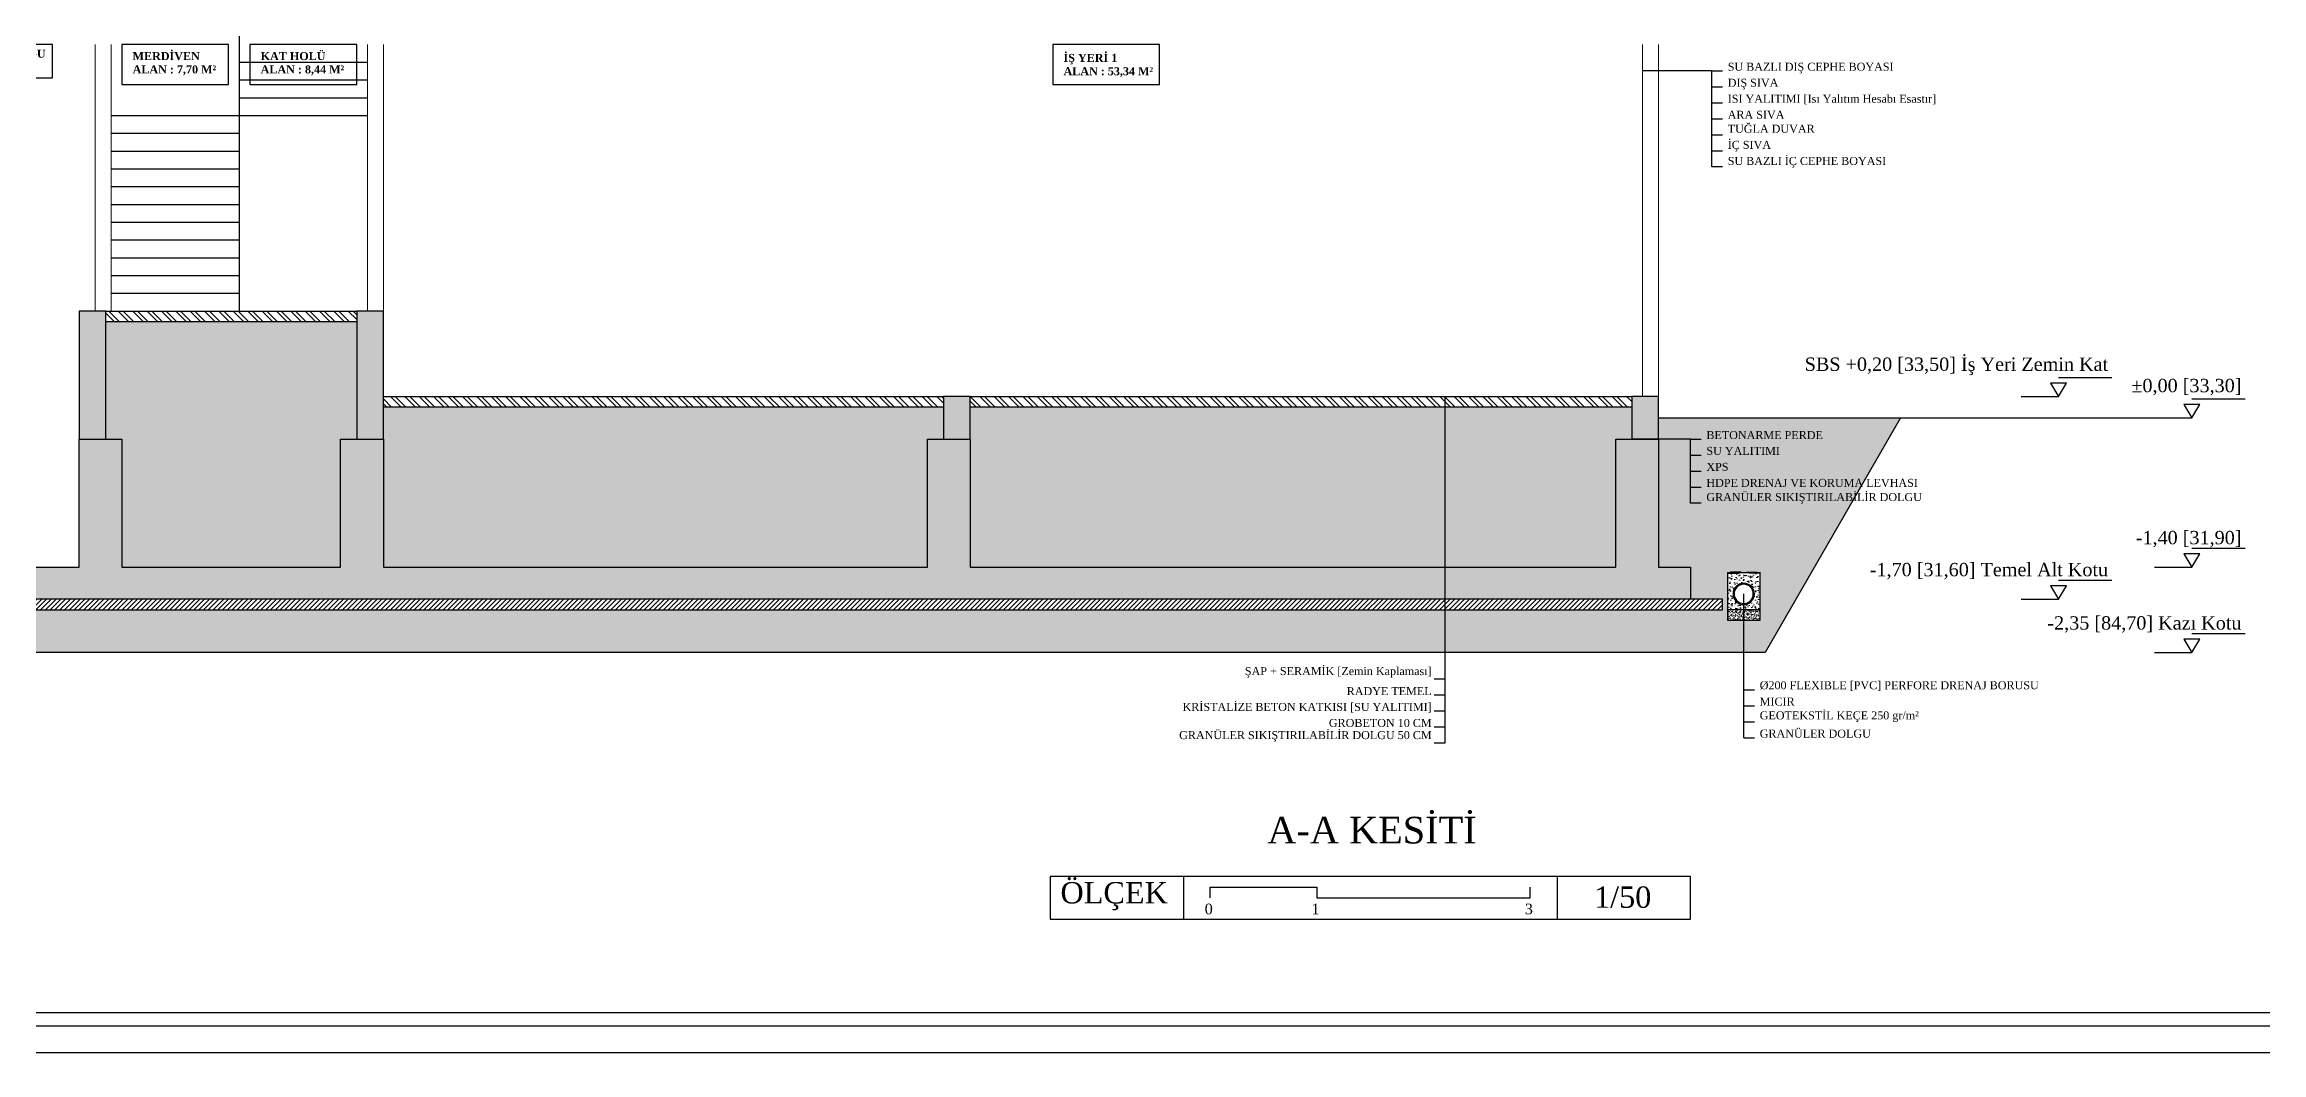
# Model space of a CAD drawing. Header units: centimetres. Extents: x -1107 to 35418, y 13584 to 18329.
# Drawn here: x 20030 to 22108, y 14837 to 15782 of the extents above; entities that cross this region are included whole.
import ezdxf

# ---------------------------------------------------------------- set-up
doc = ezdxf.new("R2010")
doc.units = ezdxf.units.CM
doc.linetypes.add('DASHED', pattern=[0.75, 0.5, -0.25])
for name, color, linetype in [('A-YALITIM PERDE', 6, 'Continuous'), ('hatch', 13, 'Continuous'), ('YLZ-BETON-KESİT', 150, 'Continuous'), ('YLZ-KOLON KİRİŞ KESİT', 240, 'Continuous'), ('YLZ-MERDİVEN', 11, 'Continuous'), ('YLZ-PAFTA', 165, 'Continuous'), ('YLZ-YAZI', 113, 'Continuous')]:
    doc.layers.add(name, color=color, linetype=linetype)
for name, color, linetype, lineweight in [('YLZ-ALAN HESABI', 41, 'Continuous', 35), ('YLZ-DUVAR', 151, 'Continuous', 20), ('YLZ-PARSEL', 53, 'Continuous', 30), ('YLZ-ÖLÇÜ', 251, 'Continuous', 5)]:
    doc.layers.add(name, color=color, linetype=linetype, lineweight=lineweight)
doc.layers.add('YLZ-TARAMA', color=7, linetype='Continuous', lineweight=5, true_color=0x686d6c)
doc.styles.add('ARIAL', font='times.ttf')
pattern_1 = [(315, (0, 20), (4.490128, 4.490128), []), (315, (-7e-16, 15.51), (4.490128, 4.490128), [3.175, -1.5875])]
pattern_2 = [(228.012788, (27.432, 58.1), (-304.80000002, -342.89999998), [5.12582, -507.457255]), (184.969741, (24.003, 54.29), (457.19999982, 38.10000217), [8.79607, -870.810733]), (132.510447, (15.24, 53.528), (381.00000016, -419.09999985), [6.20222, -614.02084]), (267.273689, (0.381, 44.003), (38.10000008, 762), [8.01007, -792.99656]), (292.833654, (0, 36.002), (-190.50000002, 457.2), [7.854505, -777.597116]), (357.273689, (3.048, 28.763), (-762, 38.10000008), [8.01007, -792.99656]), (37.6942405, (11.049, 28.382), (-495.29999998, -381.00000003), [10.592905, -1048.69673]), (72.2553284, (19.431, 34.859), (266.70000007, 838.19999998), [10.00079, -990.07885]), (121.429566, (22.479, 44.384), (-304.80000004, 495.29999997), [8.037195, -795.683185]), (175.236358, (18.288, 51.242), (419.1, -38.10000007), [9.1757, -449.609054]), (222.397438, (9.144, 52.004), (-457.199999985, -419.100000016), [11.86617, -1174.75159]), (138.814075, (38.1, 43.622), (-266.7, 228.6), [4.05007, -400.95849]), (171.469234, (35.052, 46.289), (495.30000001, -76.19999991), [7.70523, -762.819585]), (225, (27.432, 47.432), (-5e-15, -38.1), [5.38814, -48.493397]), (203.19859, (24.765, 52.004), (190.5, 76.2), [2.90162, -287.259336]), (291.80141, (22.098, 50.861), (-38.1, 114.3), [4.103484, -201.071295]), (30.963757, (23.622, 47.051), (114.3, 76.2), [6.664795, -215.49447]), (161.56505, (29.337, 50.48), (76.2, -38.1), [4.81931, -115.66347]), (16.38954, (0, 50.861), (381, 114.3), [6.75132, -668.3824]), (70.346176, (6.477, 52.766), (-152.4, -419.1), [5.663984, -560.733235]), (293.19859, (29.337, 58.1), (-76.2, 190.5), [5.8032, -284.357754]), (343.61046, (31.623, 52.766), (-381, 114.29999997), [6.75132, -668.3824]), (339.443955, (0, 27.239), (-190.5, 76.2), [6.51053, -319.016015]), (294.77514, (6.096, 24.953), (-190.50000023, 419.0999999), [5.45508, -540.0539]), (66.80141, (29.718, 20), (76.2, 190.5), [5.8032, -284.357754]), (17.354025, (32.004, 25.334), (-495.3, -152.40000003), [6.38674, -632.28564]), (69.443955, (11.049, 20), (-76.2, -190.5), [3.255264, -322.27128]), (101.309932, (27.432, 20), (-38.1, 152.4), [1.94272, -192.329924]), (165.963757, (27.051, 21.905), (114.3, -38.1), [7.854506, -149.23582]), (186.009006, (19.431, 23.81), (381, 38.10000002), [7.279005, -720.62047]), (303.69007, (23.622, 43.622), (-38.1, 76.2), [5.49486, -131.876645]), (353.1572266, (26.67, 39.05), (647.7, -76.19999997), [9.59335, -949.740136]), (60.945396, (36.195, 37.907), (-152.4, -266.7), [3.922624, -388.340885]), (90, (38.1, 41.336), (-38.1, 38.1), [2.286, -35.814]), (120.256437, (18.669, 24.953), (152.39999998, -266.7), [5.293004, -524.00911]), (48.012787, (16.002, 29.525), (304.80000003, 342.89999998), [10.251643, -502.33143]), (0, (22.86, 37.145), (38.1, 38.1), [9.906, -28.194]), (325.304846, (32.766, 37.145), (381.00000014, -266.6999998), [6.024143, -596.38975]), (254.054604, (37.719, 33.716), (-38.1, -152.4), [5.547436, -271.82475]), (207.645975, (36.195, 28.382), (-723.90000003, -380.99999995), [9.032176, -894.186966]), (175.426079, (28.194, 24.191), (-495.3, 38.1), [9.55544, -945.987697])]

# ---------------------------------------------------------------- blocks, each defined once
blk = doc.blocks.new('drenaj')
at = {"layer": 'A-YALITIM PERDE', "linetype": 'DASHED', "ltscale": 20}
h = blk.add_hatch(color=4, dxfattribs=at)
h.dxf.hatch_style = 1
h.paths.add_polyline_path([(8745.5, -10345), (8745.5, -10344), (8733, -10344), (8733, -10345)])
h = blk.add_hatch(color=4, dxfattribs=at)
h.dxf.hatch_style = 1
h.paths.add_polyline_path([(8763, -10345), (8763, -10344), (8750.5, -10344), (8750.5, -10345)])
at = {"layer": 'YLZ-TARAMA'}
h = blk.add_hatch(dxfattribs=at)
h.set_pattern_fill('AR-CONC', color=256, scale=0.05)
h.set_pattern_definition([(50, (3183.103, -8458.679), (9.109233, -0.796954), [0.9525, -10.4775]), (355, (3183.103, -8458.679), (-1.762171, 9.552842), [0.762, -8.382029]), (100.45144, (3183.862, -8458.746), (7.347062, 8.755888), [0.8095, -8.904512]), (46.1842, (3183.103, -8456.139), (13.553952, -2.102116), [1.42875, -15.71625]), (96.63556, (3184.233, -8456.315), (11.870207, 12.371306), [1.21425, -13.35678]), (351.18415, (3183.103, -8456.14), (11.870207, 12.371306), [1.142998, -12.572987]), (21, (3184.373, -8456.774), (7.58072, -5.11326), [0.9525, -10.4775]), (326, (3184.373, -8456.774), (3.090101, 9.209398), [0.762, -8.382]), (71.45144, (3185.005, -8457.2005), (10.670821, 4.096138), [0.8095, -8.904497]), (37.5, (3183.1033, -8458.6794), (0.1544302, 4.227752), [0, -8.2804, 0, -8.509, 0, -8.41375]), (7.5, (3183.1033, -8458.6794), (3.340983, 5.0090287), [0, -4.8514, 0, -8.0899, 0, -3.20675]), (327.5, (3180.2712, -8458.6794), (6.7795298, -0.2864372), [0, -3.175, 0, -9.906, 0, -13.1445]), (317.5, (3179.001, -8458.6794), (7.406459, 1.2713246), [0, -4.1275, 0, -6.5786, 0, -9.3345])])
h.paths.add_polyline_path([(8733, -10379.5), (8763, -10379.5), (8763, -10345), (8750.5, -10345), (8745.5, -10344.8), (8745.5, -10345), (8733, -10345)])
h.paths.add_polyline_path([(8758, -10364.5, -1), (8738, -10364.5, -1)], flags=16)
h.paths.add_polyline_path([(8757, -10364.5, -1), (8739, -10364.5, -1)], flags=0)
h = blk.add_hatch(dxfattribs=at)
h.set_pattern_fill('AR-SAND', color=256, scale=0.05, style=0)
h.set_pattern_definition([(37.5, (-11897.7253, 5674.506), (-0.08000156, 2.44706619), [0, -1.9304, 0, -2.159, 0, -2.06375]), (7.5, (-11897.7253, 5674.506), (2.2476164, 3.5841255), [0, -1.0414, 0, -1.7399, 0, -0.66675]), (327.5, (-11899.2874, 5674.506), (3.95496185, 0.00718592), [0, -0.635, 0, -2.286, 0, -2.9845]), (317.5, (-11899.2874, 5674.506), (3.81778226, 1.1146466), [0, -0.3175, 0, -1.4986, 0, -1.7145])])
h.paths.add_polyline_path([(8763, -10379.5), (8733, -10379.5), (8733, -10389.5), (8763, -10389.5)])
at = {"layer": 'A-YALITIM PERDE', "color": 4, "linetype": 'DASHED', "ltscale": 20}
for points in [[(8733, -10345), (8745.5, -10345), (8745.5, -10344), (8733, -10344)], [(8763, -10345), (8750.5, -10345), (8750.5, -10344), (8763, -10344)]]:
    blk.add_lwpolyline(points, close=True, dxfattribs=at)
at = {"layer": 'hatch', "color": 252}
blk.add_line((8733, -10379.5), (8763, -10379.5), dxfattribs=at)
blk.add_lwpolyline([(8733, -10389.5), (8763, -10389.5), (8763, -10344.5), (8733, -10344.5)], close=True, dxfattribs=at)
for radius in [10, 9]:
    blk.add_circle((8748, -10364.5), radius, dxfattribs=at)
blk = doc.blocks.new('A Kesiti Betonarme')
at = {"layer": 'YLZ-TARAMA'}
h = blk.add_hatch(dxfattribs=at)
h.set_pattern_fill('ANSI33', color=256, angle=-90)
h.set_pattern_definition(pattern_1)
h.paths.add_polyline_path([(12402.1, 17167.6), (12402.1, 17127.6), (12427.1, 17127.6), (12427.1, 17167.6)])
h.paths.add_polyline_path([(13167.1, 17167.6), (13142.1, 17167.6), (13142.1, 17127.6), (13167.1, 17127.6)])
h.paths.add_polyline_path([(13302.1, 17247.6), (13277.1, 17247.6), (13277.1, 17007.6), (13302.1, 17007.6)])
h.paths.add_polyline_path([(13517.1, 17247.6), (13492.1, 17247.6), (13492.1, 17127.6), (13517.1, 17127.6)])
h.paths.add_polyline_path([(13777.1, 17247.6), (13752.1, 17247.6), (13752.1, 17127.6), (13777.1, 17127.6)])
h.paths.add_polyline_path([(14327.1, 17167.6), (14302.1, 17167.6), (14302.1, 17127.6), (14327.1, 17127.6)])
h.paths.add_polyline_path([(14972.1, 17167.6), (14947.1, 17167.6), (14947.1, 17127.6), (14972.1, 17127.6)])
h = blk.add_hatch(dxfattribs=at)
h.set_pattern_fill('ANSI32', color=256, angle=-90)
h.set_pattern_definition([(315, (0, 20), (6.735192, 6.735192), []), (315, (-7e-16, 15.51), (6.735192, 6.735192), [])])
h.paths.add_polyline_path([(13142.1, 17167.6), (12427.1, 17167.6), (12427.1, 17157.6), (13142.1, 17157.6)])
h.paths.add_polyline_path([(13277.1, 17167.6), (13167.1, 17167.6), (13167.1, 17157.6), (13277.1, 17157.6)])
h.paths.add_polyline_path([(13752.1, 17247.6), (13517.1, 17247.6), (13517.1, 17237.6), (13752.1, 17237.6)])
h.paths.add_polyline_path([(14302.1, 17167.6), (13777.1, 17167.6), (13777.1, 17157.6), (14302.1, 17157.6)])
h.paths.add_polyline_path([(14947.1, 17167.6), (14327.1, 17167.6), (14327.1, 17157.6), (14947.1, 17157.6)])
h = blk.add_hatch(dxfattribs=at)
h.set_pattern_fill('GRAVEL', color=256, scale=1.5)
h.set_pattern_definition(pattern_2)
h.paths.add_polyline_path([(12427.1, 17157.6), (12427.1, 17127.6), (12442.1, 17127.6), (12442.1, 17007.6), (13132.1, 17007.6), (13132.1, 17127.6), (13142.1, 17127.6), (13142.1, 17157.6)])
h.paths.add_polyline_path([(13172.1, 17007.6), (13277.1, 17007.6), (13277.1, 17157.6), (13167.1, 17157.6), (13167.1, 17127.6), (13172.1, 17127.6)])
h.paths.add_polyline_path([(13737.1, 17127.6), (13752.1, 17127.6), (13752.1, 17237.6), (13517.1, 17237.6), (13517.1, 17127.6), (13532.1, 17127.6), (13532.1, 17007.6), (13737.1, 17007.6)])
h.paths.add_polyline_path([(13777.1, 17157.6), (13777.1, 17127.6), (13777.1, 17007.6), (14287.1, 17007.6), (14287.1, 17127.6), (14302.1, 17127.6), (14302.1, 17157.6)])
h.paths.add_polyline_path([(14327.1, 17157.6), (14327.1, 17127.6), (14327.1, 17007.6), (14932.1, 17007.6), (14932.1, 17127.6), (14947.1, 17127.6), (14947.1, 17157.6)])
h = blk.add_hatch(dxfattribs=at)
h.set_pattern_fill('GRAVEL', color=256, scale=1.5)
h.set_pattern_definition(pattern_2)
h.paths.add_polyline_path([(14972.1, 17007.6), (15002.1, 17007.6), (15002.1, 16977.6), (15032.1, 16977.6), (15032.1, 16967.6), (12342.1, 16967.6), (12342.1, 16977.6), (12372.1, 16977.6), (12372.1, 17007.6), (12402.1, 17007.6), (12402.1, 17127.6), (12402.1, 17147.6), (12175.1, 17147.6), (12302.1, 16927.6), (15072.1, 16927.6), (15199.1, 17147.6), (14972.1, 17147.6), (14972.1, 17127.6)])
h.paths.add_polyline_path([(15037.1, 17003.1), (15049.6, 17003.1), (15054.6, 17002.9), (15054.6, 17003.1), (15067.1, 17003.1), (15067.1, 16957.6), (15037.1, 16957.6), (15037.1, 17002.6)], flags=16)
h.paths.add_polyline_path([(15043.1, 16982.6, -1), (15061.1, 16982.6, -1)], flags=0)
h.paths.add_polyline_path([(12337.1, 17003.1), (12337.1, 16957.6), (12307.1, 16957.6), (12307.1, 17002.6), (12307.1, 17003.1), (12319.6, 17003.1), (12324.6, 17002.9), (12324.6, 17003.1)], flags=16)
h.paths.add_polyline_path([(12331.1, 16982.6, -1), (12313.1, 16982.6, -1)], flags=0)
h = blk.add_hatch(dxfattribs=at)
h.set_pattern_fill('ANSI33', color=256, angle=-90)
h.set_pattern_definition(pattern_1)
h.paths.add_polyline_path([(12442.1, 17127.6), (12402.1, 17127.6), (12402.1, 17007.6), (12372.1, 17007.6), (12372.1, 16977.6), (15002.1, 16977.6), (15002.1, 17007.6), (14972.1, 17007.6), (14972.1, 17127.6), (14947.1, 17127.6), (14932.1, 17127.6), (14932.1, 17007.6), (14327.1, 17007.6), (14327.1, 17127.6), (14302.1, 17127.6), (14287.1, 17127.6), (14287.1, 17007.6), (13777.1, 17007.6), (13777.1, 17127.6), (13752.1, 17127.6), (13737.1, 17127.6), (13737.1, 17007.6), (13532.1, 17007.6), (13532.1, 17127.6), (13492.1, 17127.6), (13492.1, 17007.6), (13172.1, 17007.6), (13172.1, 17127.6), (13132.1, 17127.6), (13132.1, 17007.6), (12442.1, 17007.6)])
h = blk.add_hatch(dxfattribs=at)
h.set_pattern_fill('ANSI31', color=256)
h.set_pattern_definition([(45, (15803.0726, 21378.2368), (-2.245064, 2.245064), [])])
h.paths.add_polyline_path([(15032.1, 16977.6), (12342.1, 16977.6), (12342.1, 16967.6), (15032.1, 16967.6)])
at = {"layer": 'YLZ-BETON-KESİT'}
for points in [[(13517.1, 17247.6), (13752.1, 17247.6), (13752.1, 17237.6), (13517.1, 17237.6)], [(13777.1, 17167.6), (14302.1, 17167.6), (14302.1, 17157.6), (13777.1, 17157.6)], [(14327.1, 17167.6), (14947.1, 17167.6), (14947.1, 17157.6), (14327.1, 17157.6)], [(12342.1, 16967.6), (15032.1, 16967.6), (15032.1, 16977.6), (12342.1, 16977.6)]]:
    blk.add_lwpolyline(points, close=True, dxfattribs=at)
at = {"layer": 'YLZ-KOLON KİRİŞ KESİT'}
for points in [[(13492.1, 17127.6), (13517.1, 17127.6), (13517.1, 17247.6), (13492.1, 17247.6)], [(13752.1, 17127.6), (13777.1, 17127.6), (13777.1, 17247.6), (13752.1, 17247.6)], [(14302.1, 17127.6), (14327.1, 17127.6), (14327.1, 17167.6), (14302.1, 17167.6)], [(14947.1, 17127.6), (14972.1, 17127.6), (14972.1, 17167.6), (14947.1, 17167.6)]]:
    blk.add_lwpolyline(points, close=True, dxfattribs=at)
blk.add_lwpolyline([(13172.1, 17007.6), (13492.1, 17007.6), (13492.1, 17127.6), (13532.1, 17127.6), (13532.1, 17007.6), (13737.1, 17007.6), (13737.1, 17127.6), (13777.1, 17127.6), (13777.1, 17007.6), (14287.1, 17007.6), (14287.1, 17127.6), (14327.1, 17127.6), (14327.1, 17007.6), (14932.1, 17007.6), (14932.1, 17127.6), (14972.1, 17127.6), (14972.1, 17007.6), (15002.1, 17007.6), (15002.1, 16977.6), (12372.1, 16977.6)], dxfattribs=at)
at = {"layer": 'YLZ-PARSEL'}
blk.add_line((14972.1, 17147.6), (15472.1, 17147.6), dxfattribs=at)
blk.add_lwpolyline([(15199.1, 17147.6), (15072.1, 16927.6), (12302.1, 16927.6), (12175.1, 17147.6)], dxfattribs=at)
at = {"layer": 'YLZ-DUVAR', "xscale": -1}
blk.add_blockref('drenaj', (23800.1, 27347.1), dxfattribs=at)
blk = doc.blocks.new('Drenaj 1')
at = {"layer": 'YLZ-YAZI'}
for p, q in [((13237.6, 2180.7), (13247.6, 2180.7)), ((13237.6, 2150.7), (13247.6, 2150.7)), ((13237.6, 2135.7), (13247.6, 2135.7))]:
    blk.add_line(p, q, dxfattribs=at)
for points in [[(13237.6, 2135.7), (13237.6, 2270.7)], [(13237.6, 2165.7), (13247.6, 2165.7)]]:
    blk.add_lwpolyline(points, dxfattribs=at)
at = {"layer": 'YLZ-YAZI', "char_height": 7.5, "attachment_point": 1, "style": 'ARIAL'}
for s, insert in [('%%C200 FLEXIBLE [PVC] PERFORE DRENAJ BORUSU ', (13252.6, 2188.7)), ('MICIR', (13252.6, 2173.4)), ('GEOTEKSTİL KEÇE 250 gr/m²', (13252.6, 2160.5)), ('GRANÜLER DOLGU', (13252.6, 2143.4))]:
    blk.add_mtext_dynamic_manual_height_columns(s, width=344.303, gutter_width=12.5, heights=[0], dxfattribs=dict(at, insert=insert))
blk = doc.blocks.new('Duvar Açılımı 2')
at = {"layer": 'YLZ-YAZI'}
for p, q in [((497629.8, 4510680.3), (497639.8, 4510680.3)), ((497629.8, 4510665.3), (497639.8, 4510665.3)), ((497629.8, 4510650.3), (497639.8, 4510650.3)), ((497629.8, 4510635.3), (497639.8, 4510635.3)), ((497629.8, 4510620.3), (497639.8, 4510620.3))]:
    blk.add_line(p, q, dxfattribs=at)
for points in [[(497629.8, 4510695.3), (497564.8, 4510695.3)], [(497639.8, 4510605.3), (497629.8, 4510605.3), (497629.8, 4510695.3), (497639.8, 4510695.3)]]:
    blk.add_lwpolyline(points, dxfattribs=at)
at = {"layer": 'YLZ-YAZI', "char_height": 7.5, "attachment_point": 1, "style": 'ARIAL'}
for s, insert in [('SU BAZLI DIŞ CEPHE BOYASI', (497644.8, 4510703)), ('DIŞ SIVA', (497644.8, 4510688)), ('ARA SIVA', (497644.8, 4510658)), ('ISI YALITIMI [Isı Yalıtım Hesabı Esastır]', (497644.8, 4510673)), ('TUĞLA DUVAR', (497644.8, 4510644.9)), ('İÇ SIVA', (497644.8, 4510629.8)), ('SU BAZLI İÇ CEPHE BOYASI', (497644.8, 4510614.7))]:
    blk.add_mtext_dynamic_manual_height_columns(s, width=344.303, gutter_width=12.5, heights=[0], dxfattribs=dict(at, insert=insert))
blk = doc.blocks.new('Temel Yan Kesit Açılımı 2')
at = {"layer": 'YLZ-YAZI'}
for p, q in [((497604.8, 4509695.3), (497614.8, 4509695.3)), ((497604.8, 4509680.3), (497614.8, 4509680.3)), ((497604.8, 4509665.3), (497614.8, 4509665.3))]:
    blk.add_line(p, q, dxfattribs=at)
for points in [[(497604.8, 4509710.3), (497549.8, 4509710.3)], [(497614.8, 4509650.3), (497604.8, 4509650.3), (497604.8, 4509710.3), (497614.8, 4509710.3)]]:
    blk.add_lwpolyline(points, dxfattribs=at)
at = {"layer": 'YLZ-YAZI', "char_height": 7.5, "attachment_point": 1, "style": 'ARIAL'}
for s, insert in [('BETONARME PERDE', (497619.8, 4509717.8)), ('SU YALITIMI', (497619.8, 4509703)), ('XPS', (497619.8, 4509688)), ('HDPE DRENAJ VE KORUMA LEVHASI', (497619.8, 4509673)), ('GRANÜLER SIKIŞTIRILABİLİR DOLGU', (497619.8, 4509659.7))]:
    blk.add_mtext_dynamic_manual_height_columns(s, width=344.303, gutter_width=12.5, heights=[0], dxfattribs=dict(at, insert=insert))
blk = doc.blocks.new('Temel Açılımı 2')
at = {"layer": 'YLZ-YAZI'}
for points in [[(497379.8, 4509690.3), (497379.8, 4509365.3)], [(497379.8, 4509425.3), (497369.8, 4509425.3)], [(497379.8, 4509410.3), (497369.8, 4509410.3)], [(497379.8, 4509395.3), (497369.8, 4509395.3)], [(497379.8, 4509380.3), (497369.8, 4509380.3)], [(497379.8, 4509365.3), (497369.8, 4509365.3)]]:
    blk.add_lwpolyline(points, dxfattribs=at)
at = {"layer": 'YLZ-YAZI', "char_height": 7.5, "attachment_point": 3, "style": 'ARIAL'}
for s, insert in [('ŞAP + SERAMİK [Zemin Kaplaması]', (497367.3, 4509436.6)), ('RADYE TEMEL', (497367.3, 4509417.8)), ('KRİSTALİZE BETON KATKISI [SU YALITIMI]', (497367.3, 4509403)), ('GRANÜLER SIKIŞTIRILABİLİR DOLGU 50 CM', (497367.3, 4509376.6)), ('GROBETON 10 CM', (497367.3, 4509388))]:
    blk.add_mtext_dynamic_manual_height_columns(s, width=344.303, gutter_width=12.5, heights=[0], dxfattribs=dict(at, insert=insert))
blk = doc.blocks.new('A Kesiti Mahal')
at = {"layer": 'YLZ-YAZI'}
blk.add_lwpolyline([(19815.2, 15781.9), (19815.2, 15750.7), (19940.2, 15750.7), (19940.2, 15781.9)], close=True, dxfattribs=at)
for points in [[(20005.2, 15781.9), (20005.2, 15744.4), (20105.2, 15744.4), (20105.2, 15781.9), (20005.2, 15781.9)], [(20125.2, 15781.9), (20125.2, 15744.4), (20225.2, 15744.4), (20225.2, 15781.9), (20125.2, 15781.9)], [(20877.7, 15781.9), (20877.7, 15744.4), (20977.7, 15744.4), (20977.7, 15781.9), (20877.7, 15781.9)]]:
    blk.add_lwpolyline(points, dxfattribs=at)
at = {"layer": 'YLZ-YAZI', "char_height": 7.5, "attachment_point": 1, "style": 'ARIAL'}
for s, width, heights, insert in [('\\pxqc;{\\fTimes New Roman|b1|i0|c162|p18;ASANSÖR} {\\fTimes New Roman|b1|i0|c162|p18;BOŞLUĞU}\\P{\\fTimes New Roman|b1|i0|c162|p18;ALAN : 4,10 M² }', 117.351, [94], (19818.8, 15776.9)), ('{\\fTimes New Roman|b1|i0|c162|p18;MERDİVEN\\PALAN : 7,70 M² }', 148.617, [94.5], (20015.2, 15774.7)), ('{\\fTimes New Roman|b1|i0|c162|p18;KAT HOLÜ\\PALAN : 8,44 M² }', 148.617, [94.5], (20135.2, 15774.7)), ('{\\fTimes New Roman|b1|i0|c162|p18;İŞ YERİ 1\\PALAN : 53,34 M² }', 187.043, [89.9], (20887.7, 15773))]:
    blk.add_mtext_dynamic_manual_height_columns(s, width=width, gutter_width=12.5, heights=heights, dxfattribs=dict(at, insert=insert))
blk = doc.blocks.new('A Kesiti')
at = {"layer": 'YLZ-DUVAR'}
for p, q in [((20077.7, 15781.9), (20077.7, 15531.9)), ((20092.7, 15781.9), (20092.7, 15531.9)), ((20332.7, 15781.9), (20332.7, 15531.9)), ((20347.7, 15781.9), (20347.7, 15531.9)), ((21527.7, 15451.9), (21527.7, 15781.9)), ((21542.7, 15451.9), (21542.7, 15781.9))]:
    blk.add_line(p, q, dxfattribs=at)
at = {"layer": 'YLZ-MERDİVEN'}
for p, q in [((20212.7, 15816.9), (20212.7, 15531.9)), ((20212.7, 15765.3), (20332.7, 15765.3)), ((20212.7, 15748.6), (20332.7, 15748.6)), ((20212.7, 15731.9), (20332.7, 15731.9)), ((20092.7, 15715.3), (20212.7, 15715.3)), ((20212.7, 15715.3), (20332.7, 15715.3)), ((20092.7, 15698.6), (20212.7, 15698.6)), ((20092.7, 15681.9), (20212.7, 15681.9)), ((20092.7, 15665.3), (20212.7, 15665.3)), ((20092.7, 15648.6), (20212.7, 15648.6)), ((20092.7, 15631.9), (20212.7, 15631.9)), ((20092.7, 15615.3), (20212.7, 15615.3)), ((20092.7, 15598.6), (20212.7, 15598.6)), ((20092.7, 15581.9), (20212.7, 15581.9)), ((20092.7, 15565.3), (20212.7, 15565.3)), ((20092.7, 15548.6), (20212.7, 15548.6))]:
    blk.add_line(p, q, dxfattribs=at)
at = {"layer": 'YLZ-PAFTA'}
for p, q in [((21097.7, 15001.9), (21097.7, 14961.9)), ((21447.7, 15001.9), (21447.7, 14961.9))]:
    blk.add_line(p, q, dxfattribs=at)
blk.add_lwpolyline([(20972.7, 15001.9), (20972.7, 14961.9), (21572.7, 14961.9), (21572.7, 15001.9)], close=True, dxfattribs=at)
blk.add_lwpolyline([(21122.7, 14981.9), (21122.7, 14991.9), (21222.7, 14991.9), (21222.7, 14981.9), (21422.7, 14981.9), (21422.7, 14991.9)], dxfattribs=at)
blk.add_blockref('A Kesiti Betonarme', (6570.6, -1715.7))
at = {"layer": 'YLZ-ALAN HESABI'}
blk.add_blockref('A Kesiti Mahal', (97.5, 0), dxfattribs=at)
at = {"layer": 'YLZ-DUVAR'}
blk.add_blockref('Drenaj 1', (8385.1, 12996.3), dxfattribs=at)
at = {"layer": 'YLZ-ÖLÇÜ'}
for name, p in [('Duvar Açılımı 2', (-476037.1, -4494938.3)), ('Temel Açılımı 2', (-476037.1, -4494238.3)), ('Temel Yan Kesit Açılımı 2', (-476032.1, -4494298.3))]:
    blk.add_blockref(name, p, dxfattribs=at)
at = {"layer": 'YLZ-YAZI', "style": 'ARIAL'}
for s, insert, char_height, attachment_point in [('\\pxqc,t7;A-A KESİTİ', (21076.3, 15058), 25, 1), ('ÖLÇEK', (21083, 14996.8), 20, 3), ('1/50', (21536.1, 14992.7), 20, 3), ('0', (21125.1, 14976.6), 10, 3), ('1', (21225.1, 14976.6), 10, 3), ('3', (21425.1, 14976.6), 10, 3)]:
    blk.add_mtext_dynamic_manual_height_columns(s, width=395.962, gutter_width=12.5, heights=[0], dxfattribs=dict(at, insert=insert, char_height=char_height, attachment_point=attachment_point))
blk = doc.blocks.new('Kot 1')
at = {"layer": 'YLZ-YAZI'}
for p, q in [((504604.5, 4509545.9), (504554.5, 4509545.9)), ((504729.5, 4509525.9), (504679.5, 4509525.9)), ((504729.5, 4509385.9), (504679.5, 4509385.9)), ((504604.5, 4509355.9), (504554.5, 4509355.9)), ((504729.5, 4509305.9), (504679.5, 4509305.9))]:
    blk.add_line(p, q, dxfattribs=at)
for points in [[(504519.5, 4509528.4), (504554.5, 4509528.4), (504562, 4509540.9), (504547, 4509540.9), (504554.5, 4509528.4)], [(504644.5, 4509508.4), (504679.5, 4509508.4), (504687, 4509520.9), (504672, 4509520.9), (504679.5, 4509508.4)], [(504644.5, 4509368.4), (504679.5, 4509368.4), (504687, 4509380.9), (504672, 4509380.9), (504679.5, 4509368.4)], [(504519.5, 4509338.4), (504554.5, 4509338.4), (504562, 4509350.9), (504547, 4509350.9), (504554.5, 4509338.4)], [(504644.5, 4509288.4), (504679.5, 4509288.4), (504687, 4509300.9), (504672, 4509300.9), (504679.5, 4509288.4)]]:
    blk.add_lwpolyline(points, dxfattribs=at)
at = {"layer": 'YLZ-YAZI', "char_height": 12.5, "attachment_point": 3, "style": 'ARIAL'}
for s, insert in [('SBS +0,20 [33,50] İş Yeri Zemin Kat', (504601, 4509564.9)), ('±0,00 [33,30]', (504726, 4509544.9)), ('-1,40 [31,90]', (504726, 4509402.4)), ('-1,70 [31,60] Temel Alt Kotu', (504601, 4509372.4)), ('-2,35 [84,70] Kazı Kotu', (504726, 4509322.4))]:
    blk.add_mtext_dynamic_manual_height_columns(s, width=344.303, gutter_width=12.5, heights=[0], dxfattribs=dict(at, insert=insert))

msp = doc.modelspace()

# ---------------------------------------------------------------- linework, layer by layer
at = {"layer": 'YLZ-PAFTA'}
for points in [[(18347.71, 14836.94), (35417.71, 14836.94), (35417.71, 17086.94), (18347.71, 17086.94)], [(18372.71, 14861.94), (35392.71, 14861.94), (35392.71, 17061.94), (18372.71, 17061.94)], [(18385.21, 14874.44), (35380.21, 14874.44), (35380.21, 17049.44), (18385.21, 17049.44)]]:
    msp.add_lwpolyline(points, close=True, dxfattribs=at)

# ---------------------------------------------------------------- block references
at = {"layer": 'YLZ-ÖLÇÜ'}
for name, p in [('A Kesiti', (0, 0)), ('Kot 1', (-482636.77, -4494076.48))]:
    msp.add_blockref(name, p, dxfattribs=at)

doc.saveas('drawing.dxf')
